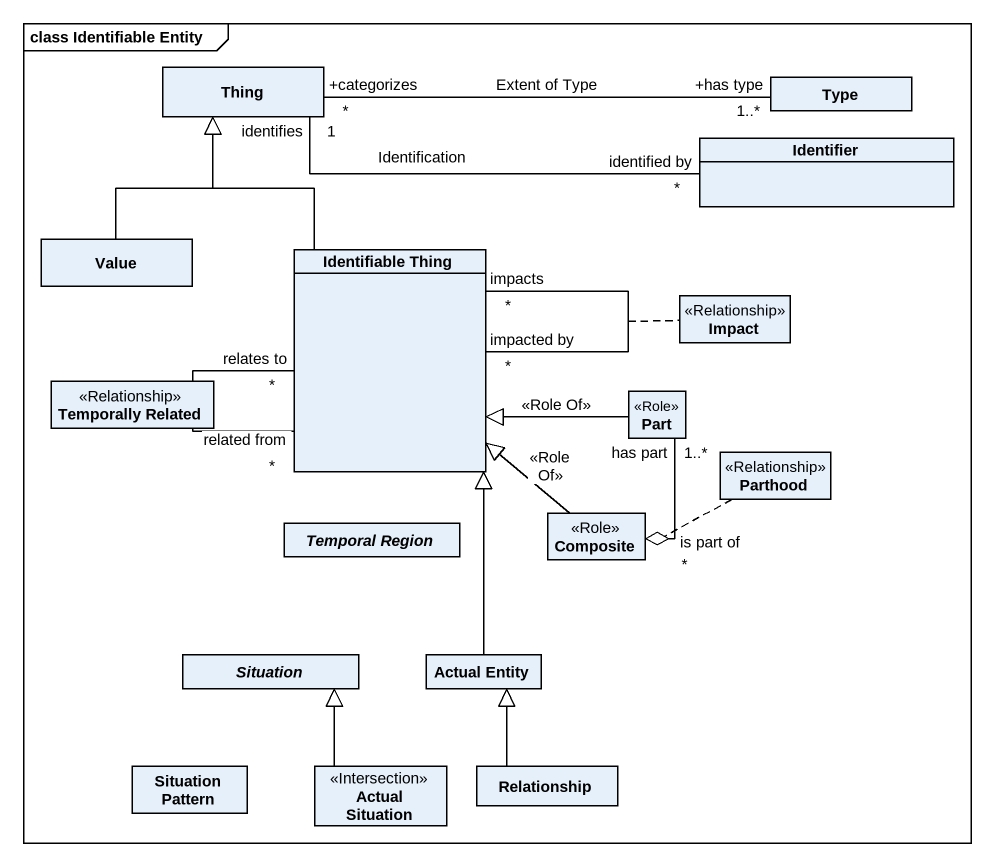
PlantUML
@startuml
mainframe class Identifiable Entity
hide circle
hide empty members
class Thing
class Type
class Identifier
class Value
class "Identifiable Thing" as Identifiable_Thing
class Impact <<Relationship>>
class "Temporally Related" as Temporally_Related <<Relationship>>
class Part <<Role>>
class Parthood <<Relationship>>
abstract class "Temporal Region" as Temporal_Region
class Composite <<Role>>
abstract class Situation
class "Actual Entity" as Actual_Entity
class "Situation Pattern" as Situation_Pattern
class "Actual Situation" as Actual_Situation <<Intersection>>
class Relationship
Type "+has type\n1..*" -left- "+categorizes\n*" Thing : Extent of Type
Identifier "identified by\n*" -left- "identifies\n1" Thing : Identification
Value -up-|> Thing
Identifiable_Thing -up-|> Thing
Identifiable_Thing "related from\n*" -- "relates to\n*" Identifiable_Thing
(Identifiable_Thing, Identifiable_Thing) .. Temporally_Related
Identifiable_Thing "impacted by\n*" -- "impacts\n*" Identifiable_Thing
(Identifiable_Thing, Identifiable_Thing) .. Impact
Part -left-|> Identifiable_Thing : <<Role Of>>
Composite -up-|> Identifiable_Thing : <<Role Of>>
Composite "is part of\n*" o-up- "1..*\nhas part" Part
(Composite, Part) .. Parthood
Actual_Entity -up-|> Identifiable_Thing
Actual_Situation -up-|> Situation
Relationship -up-|> Actual_Entity
@enduml
